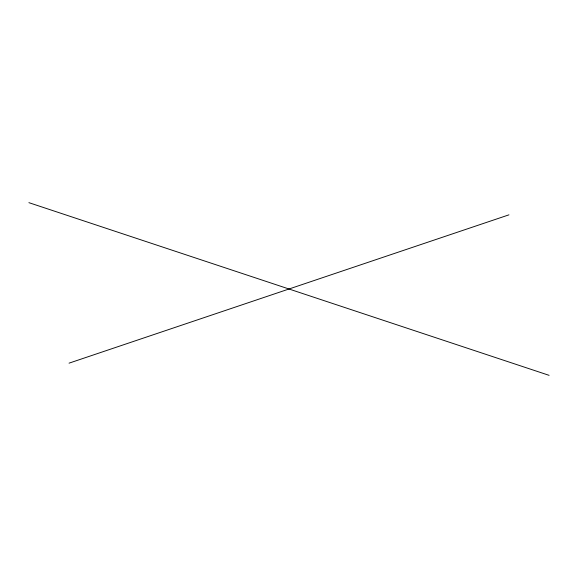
<?xml version="1.0" encoding="UTF-8"?>
<svg xmlns="http://www.w3.org/2000/svg" width="578" height="578" viewBox="0 0 578 578"><rect width="100%" height="100%" fill="white"/><g stroke="black" fill="none" stroke-linecap="round" stroke-linejoin="round"><path stroke-width="0.87" d="M69.049 363.157L508.951 214.843M28.9 202.661L549.1 375.339"/></g></svg>
